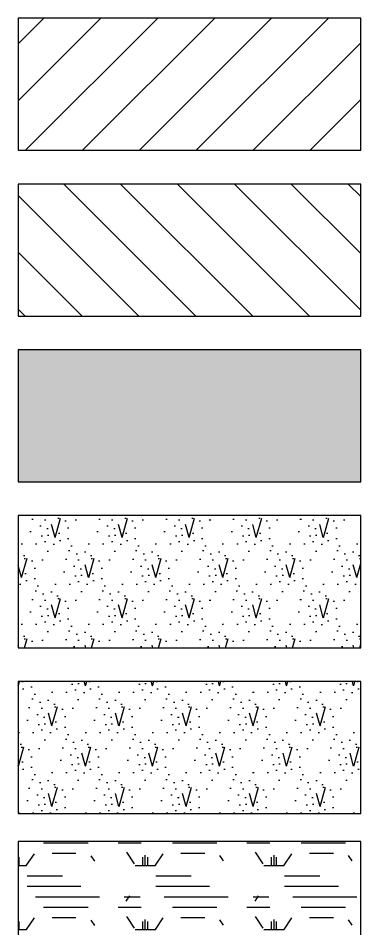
# Model space of a CAD drawing. Header units: metres. Extents: x 1841041 to 1841282, y 5171502 to 5171751.
# Drawn here: x 1841063.47 to 1841069.86, y 5171666.6 to 5171683.59 of the extents above; entities that cross this region are included whole.
import ezdxf

# ---------------------------------------------------------------- set-up
doc = ezdxf.new("R2010")
doc.units = ezdxf.units.M
doc.layers.add('SA - légende prestations', color=7, linetype='Continuous')

msp = doc.modelspace()

# ---------------------------------------------------------------- hatches: boundary and pattern name
at = {"layer": 'SA - légende prestations', "true_color": 0x4f7f3f}
h = msp.add_hatch(dxfattribs=at)
h.set_pattern_fill('_USER', color=87, scale=0.75, angle=-315, style=0, pattern_type=0)
h.set_pattern_definition([(-315, (-12.77315, 5.5872), (-0.53033008589, 0.53033008589), [])])
h.paths.add_polyline_path([(1841063.474, 5171681.131), (1841069.861, 5171681.131), (1841069.861, 5171683.595), (1841063.474, 5171683.595)])
at = {"layer": 'SA - légende prestations', "true_color": 0x7ca500}
h = msp.add_hatch(dxfattribs=at)
h.set_pattern_fill('_USER', color=64, scale=0.75, angle=-45, style=0, pattern_type=0)
h.set_pattern_definition([(-45, (-12.77315, 5.5872), (0.53033008589, 0.53033008589), [])])
h.paths.add_polyline_path([(1841063.474, 5171678.036), (1841069.861, 5171678.036), (1841069.861, 5171680.5), (1841063.474, 5171680.5)])
at = {"layer": 'SA - légende prestations', "true_color": 0xccffcc}
msp.add_hatch(color=254, dxfattribs=at).paths.add_polyline_path([(1841063.474, 5171674.942), (1841069.861, 5171674.942), (1841069.861, 5171677.406), (1841063.474, 5171677.406)])
at = {"layer": 'SA - légende prestations', "true_color": 0x808000}
h = msp.add_hatch(dxfattribs=at)
h.set_pattern_fill('PELOUSE3', color=56, scale=0.25, style=0, pattern_type=2)
h.set_pattern_definition([(74.475889, (-43.9637, 24.1538), (-0.62500000013, 2.25000000083), [0.375, -1.9601927125]), (74.475889, (-43.3387, 24.9038), (-0.62500000013, 2.25000000083), [0.375, -1.9601927125]), (74.475889, (-42.7137, 25.6538), (-0.62500000013, 2.25000000083), [0.375, -1.9601927125]), (105.524111, (-43.9637, 24.1538), (-1.25000000052, 6e-11), [0.25, -2.0851927125]), (105.524111, (-43.3387, 24.9038), (-1.25000000052, 6e-11), [0.25, -2.0851927125]), (105.524111, (-42.7137, 25.6538), (-1.25000000052, 6e-11), [0.25, -2.0851927125]), (0, (-43.8882, 24.2345), (0.625, 0.75), [0, -1.25]), (0, (-43.719, 24.3325), (0.625, 0.75), [0, -1.25]), (0, (-43.7685, 24.46724), (0.625, 0.75), [0, -1.25]), (0, (-43.57585, 24.4856), (0.625, 0.75), [0, -1.25]), (0, (-43.6904, 24.7857), (0.625, 0.75), [0, -1.25]), (0, (-43.9023, 24.5129), (0.625, 0.75), [0, -1.25]), (0, (-43.91685, 24.56524), (0.625, 0.75), [0, -1.25]), (0, (-43.9585, 24.7857), (0.625, 0.75), [0, -1.25]), (0, (-44.0938, 24.19774), (0.625, 0.75), [0, -1.25]), (0, (-44.1068, 24.32024), (0.625, 0.75), [0, -1.25]), (0, (-44.20835, 24.1855), (0.625, 0.75), [0, -1.25]), (0, (-44.2344, 24.36924), (0.625, 0.75), [0, -1.25]), (0, (-44.1511, 24.4856), (0.625, 0.75), [0, -1.25]), (0, (-44.1849, 24.602), (0.625, 0.75), [0, -1.25]), (0, (-44.2838, 24.749), (0.625, 0.75), [0, -1.25]), (0, (-44.03135, 24.6386), (0.625, 0.75), [0, -1.25]), (0, (-44.38535, 24.49784), (0.625, 0.75), [0, -1.25]), (0, (-44.4218, 24.2651), (0.625, 0.75), [0, -1.25]), (0, (-44.15095, 24.0814), (0.625, 0.75), [0, -1.25]), (0, (-43.9897, 24.0324), (0.625, 0.75), [0, -1.25]), (0, (-44.099, 23.8977), (0.625, 0.75), [0, -1.25]), (0, (-43.7008, 23.9099), (0.625, 0.75), [0, -1.25]), (0, (-43.8726, 24.0998), (0.625, 0.75), [0, -1.25]), (0, (-43.719, 24.1365), (0.625, 0.75), [0, -1.25])])
h.paths.add_polyline_path([(1841063.474, 5171671.847), (1841069.861, 5171671.847), (1841069.861, 5171674.312), (1841063.474, 5171674.312)])
at = {"layer": 'SA - légende prestations', "true_color": 0x339966}
h = msp.add_hatch(dxfattribs=at)
h.set_pattern_fill('PELOUSE3', color=105, scale=0.25, style=0, pattern_type=2)
h.set_pattern_definition([(74.475889, (-12.7731, 7.1344), (-0.62500000013, 2.25000000083), [0.375, -1.9601927125]), (74.475889, (-12.1481, 7.8844), (-0.62500000013, 2.25000000083), [0.375, -1.9601927125]), (74.475889, (-11.5231, 8.6344), (-0.62500000013, 2.25000000083), [0.375, -1.9601927125]), (105.524111, (-12.7731, 7.1344), (-1.25000000052, 6e-11), [0.25, -2.0851927125]), (105.524111, (-12.1481, 7.8844), (-1.25000000052, 6e-11), [0.25, -2.0851927125]), (105.524111, (-11.5231, 8.6344), (-1.25000000052, 6e-11), [0.25, -2.0851927125]), (0, (-12.69765, 7.21504), (0.625, 0.75), [0, -1.25]), (0, (-12.5285, 7.31304), (0.625, 0.75), [0, -1.25]), (0, (-12.5779, 7.4478), (0.625, 0.75), [0, -1.25]), (0, (-12.3853, 7.4662), (0.625, 0.75), [0, -1.25]), (0, (-12.49985, 7.7663), (0.625, 0.75), [0, -1.25]), (0, (-12.71175, 7.4935), (0.625, 0.75), [0, -1.25]), (0, (-12.7263, 7.5458), (0.625, 0.75), [0, -1.25]), (0, (-12.7679, 7.7663), (0.625, 0.75), [0, -1.25]), (0, (-12.9033, 7.1783), (0.625, 0.75), [0, -1.25]), (0, (-12.9163, 7.3008), (0.625, 0.75), [0, -1.25]), (0, (-13.0178, 7.16604), (0.625, 0.75), [0, -1.25]), (0, (-13.0438, 7.3498), (0.625, 0.75), [0, -1.25]), (0, (-12.9605, 7.46614), (0.625, 0.75), [0, -1.25]), (0, (-12.9944, 7.5825), (0.625, 0.75), [0, -1.25]), (0, (-13.0933, 7.7295), (0.625, 0.75), [0, -1.25]), (0, (-12.8408, 7.61914), (0.625, 0.75), [0, -1.25]), (0, (-13.1948, 7.4784), (0.625, 0.75), [0, -1.25]), (0, (-13.2312, 7.24564), (0.625, 0.75), [0, -1.25]), (0, (-12.9604, 7.06194), (0.625, 0.75), [0, -1.25]), (0, (-12.79915, 7.01294), (0.625, 0.75), [0, -1.25]), (0, (-12.9085, 6.8782), (0.625, 0.75), [0, -1.25]), (0, (-12.51025, 6.8905), (0.625, 0.75), [0, -1.25]), (0, (-12.68205, 7.0803), (0.625, 0.75), [0, -1.25]), (0, (-12.5285, 7.1171), (0.625, 0.75), [0, -1.25])])
h.paths.add_polyline_path([(1841063.474, 5171668.753), (1841069.861, 5171668.753), (1841069.861, 5171671.217), (1841063.474, 5171671.217)])
at = {"layer": 'SA - légende prestations', "true_color": 0x3366ff}
h = msp.add_hatch(dxfattribs=at)
h.set_pattern_fill('PELOUSE6', color=150, scale=0.2, style=0, pattern_type=2)
h.set_pattern_definition([(0, (-12.7728, 0.1075), (0, 1.200000018), [0.3750000056, -2.0250000304]), (90, (-12.6322, 0.1075), (-2.400000036, 1e-16), [0.15000000225, -1.05000001575]), (90, (-12.5385, 0.1075), (-2.400000036, 1e-16), [0.15000000225, -1.05000001575]), (90, (-12.5853, 0.1075), (-2.400000036, 1e-16), [0.1875000028, -1.0125000152]), (123.69006753, (-12.6791, 0.10754), (-2.40000003364, 2.400000031085), [0.1200000018, -4.2074615931]), (56.30993247, (-12.4916, 0.10754), (8.4e-11, 1.200000018955), [0.1200000018, -4.2074615931]), (56.30993247, (-12.39784, 0.10754), (8.4e-11, 1.200000018955), [0.2600000039, -4.066661591]), (123.69006753, (-12.77284, 0.10754), (-2.40000003364, 2.400000031085), [0.2600000039, -4.066661591]), (0, (-11.9222, 0.3325), (0, 1.200000018), [0.44424551066, -1.95575452534]), (0, (-12.0788, 0.5275), (0, 1.200000018), [0.82810089442, -0.56095855641, 0.43074318646, -0.5801973967]), (0, (-12.2339, 0.7225), (0, 1.200000018), [1.19479949592, -0.46287461894, 0.29478701242, -0.4475389087]), (0, (-12.3898, 0.9175), (0, 1.200000018), [1.00461142907, -1.39538860693]), (0, (-12.3869, 1.1125), (0, 1.200000018), [0.65569739384, -1.74430264216])])
h.paths.add_polyline_path([(1841063.475, 5171665.766), (1841069.861, 5171665.766), (1841069.861, 5171668.23), (1841063.475, 5171668.23)])

# ---------------------------------------------------------------- linework, layer by layer
at = {"layer": 'SA - légende prestations', "elevation": 0, "flags": 128}
for points in [[(1841063.474, 5171681.131), (1841069.861, 5171681.131), (1841069.861, 5171683.595), (1841063.474, 5171683.595)], [(1841063.474, 5171678.036), (1841069.861, 5171678.036), (1841069.861, 5171680.5), (1841063.474, 5171680.5)], [(1841063.474, 5171674.942), (1841069.861, 5171674.942), (1841069.861, 5171677.406), (1841063.474, 5171677.406)], [(1841063.474, 5171671.847), (1841069.861, 5171671.847), (1841069.861, 5171674.312), (1841063.474, 5171674.312)], [(1841063.474, 5171668.753), (1841069.861, 5171668.753), (1841069.861, 5171671.217), (1841063.474, 5171671.217)], [(1841063.475, 5171665.766), (1841069.861, 5171665.766), (1841069.861, 5171668.23), (1841063.475, 5171668.23)]]:
    msp.add_lwpolyline(points, close=True, dxfattribs=at)

doc.saveas('drawing.dxf')
